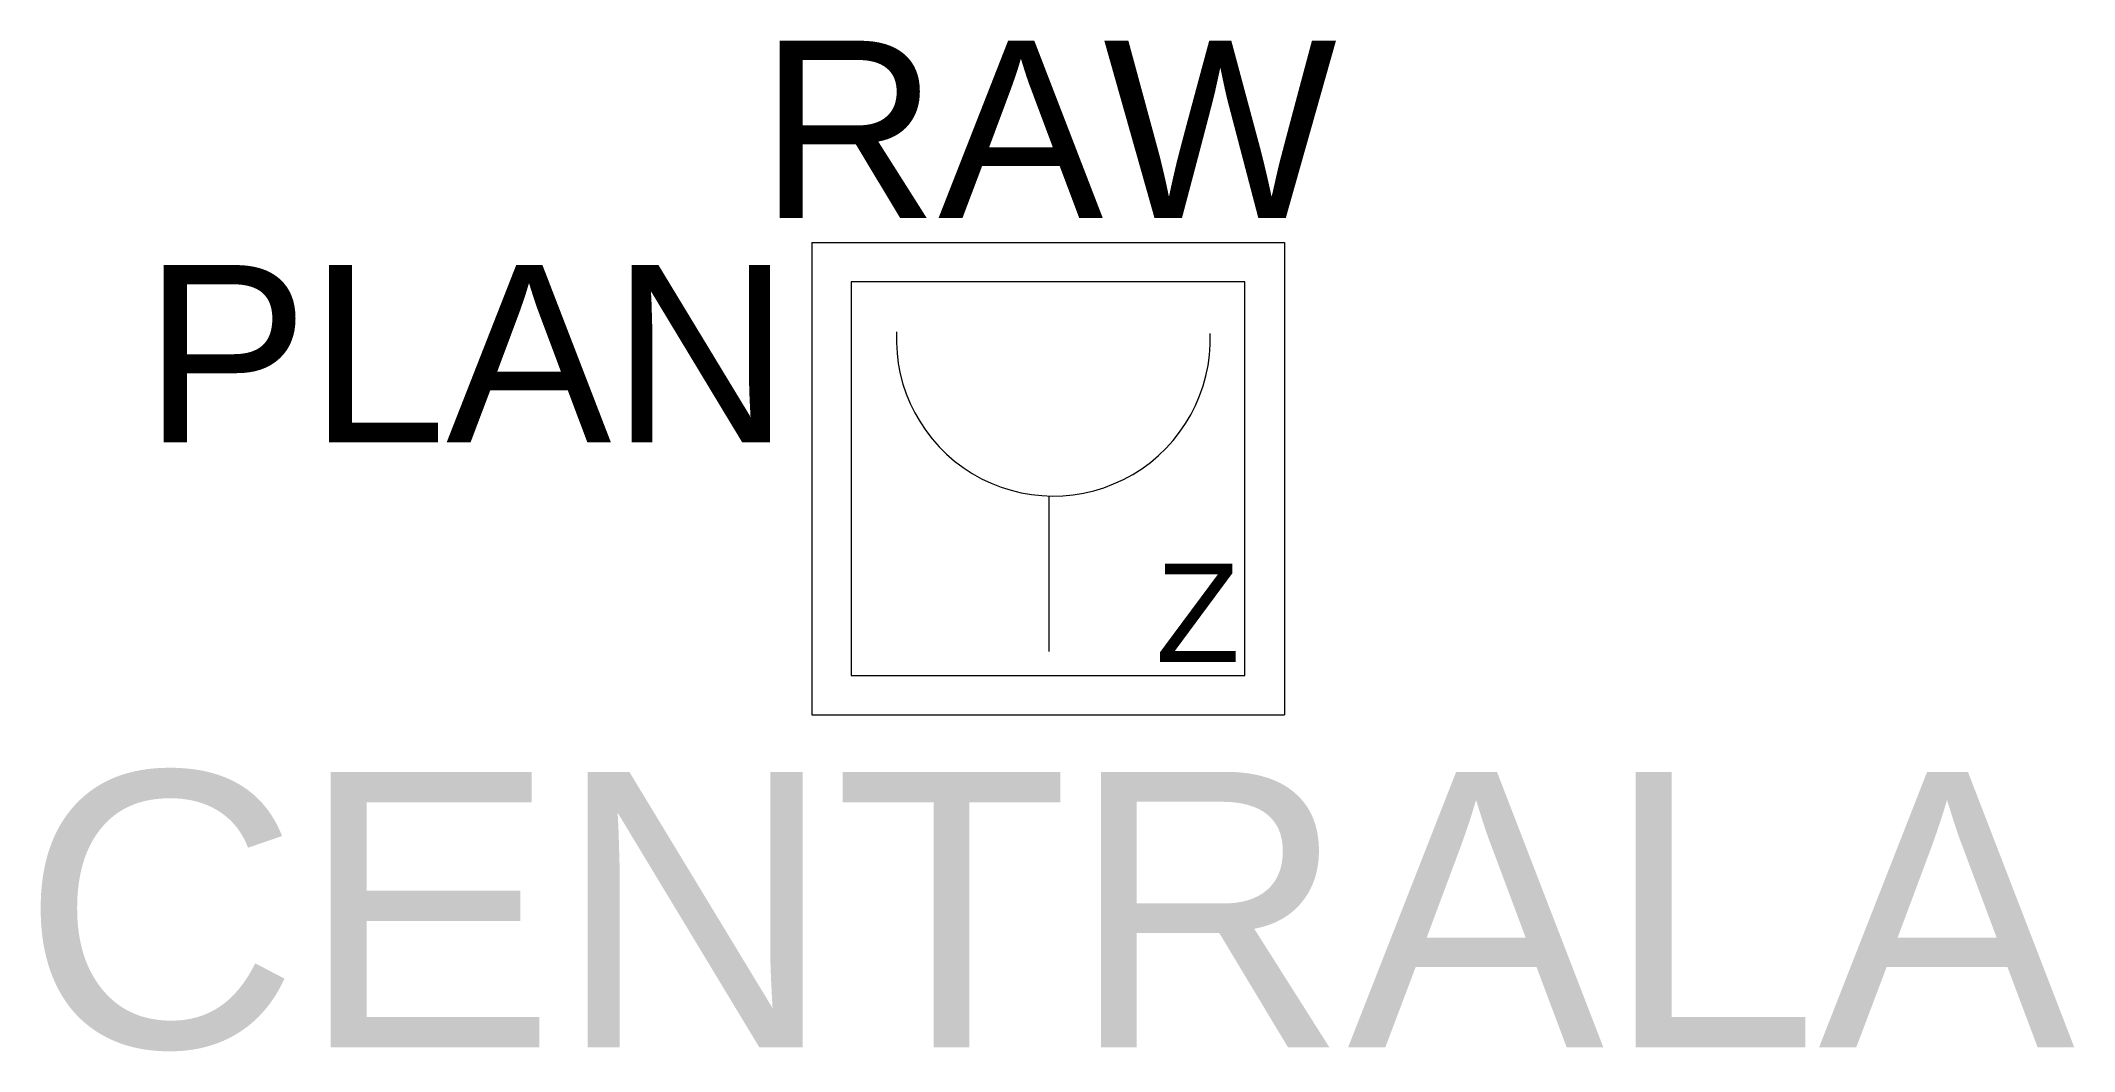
# Model space of a CAD drawing. Header units: millimetres. Extents: x -1023 to 1042, y -582 to 445.
import ezdxf
from ezdxf.enums import TextEntityAlignment as Align

# ---------------------------------------------------------------- set-up
doc = ezdxf.new("R2010")
doc.units = ezdxf.units.MM
doc.layers.get('0').update_dxf_attribs({"lineweight": 20})
doc.styles.add('opis_czujki', font='arial.ttf')
doc.styles.add('opis_czujki_2', font='arial.ttf')
doc.styles.get("Standard").update_dxf_attribs({"font": 'arial.ttf'})

msp = doc.modelspace()

# ---------------------------------------------------------------- linework, layer by layer
for p, q in [((-240, 240), (240, 240)), ((-240, 240), (-240, -240)), ((240, 240), (240, -240)), ((-240, -240), (240, -240))]:
    msp.add_line(p, q)

# ---------------------------------------------------------------- texts
for tag, text, height, style, flags, p in [('RAW', 'XX', 180, 'opis_czujki_2', 9, (0, 354.9)), ('CENTRALA', 'xx', 280, 'opis_czujki', 8, (0, -437.9))]:
    msp.add_attdef(tag, text=text, height=height, dxfattribs=dict(style=style, flags=flags)).set_placement(p, align=Align.MIDDLE_CENTER)
at = {"style": 'opis_czujki_2', "flags": 9}
msp.add_attdef('PLAN', (-918.9, 37), 'xx', height=180, dxfattribs=at)

# ---------------------------------------------------------------- wipeouts: each hides what was drawn before it
msp.add_wipeout([(-200, 200), (200, 200), (200, -200), (-200, -200)])

# ---------------------------------------------------------------- next in the draw order: linework, layer by layer
msp.add_line((0.6, -17.6), (0.6, -175.7))
msp.add_lwpolyline([(-200, -200), (200, -200), (200, 200), (-200, 200)], close=True)
msp.add_arc((5.3, 141.7), 159.4, 177.2727, 2.0078)

# ---------------------------------------------------------------- next in the draw order: texts
msp.add_text('Z', height=100).set_placement((109.4, -186.3))

doc.saveas('drawing.dxf')
